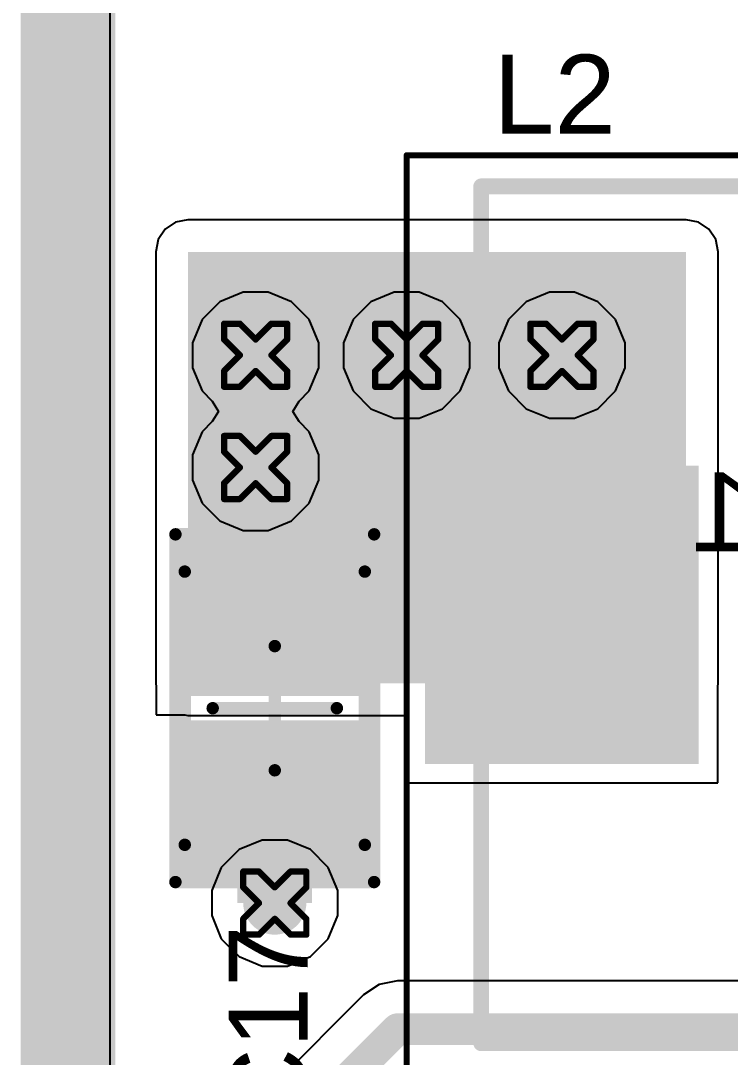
# Model space of a CAD drawing. Header units: inches. Extents: x -13 to 356, y -4 to 120.
# Drawn here: x -3.79 to 1.92, y 28.14 to 36.49 of the extents above; entities that cross this region are included whole.
import ezdxf

# ---------------------------------------------------------------- set-up
doc = ezdxf.new("R2010")
doc.units = ezdxf.units.IN
for name, color, linetype in [('Board_outline', 56, 'Continuous'), ('Bottom Layer', 5, 'Continuous'), ('Bottom Overlay', 54, 'Continuous'), ('Drill Drawing', 1, 'Continuous'), ('GND', 16, 'Continuous'), ('Keep-Out Layer', 6, 'Continuous'), ('Mechanical 13', 56, 'Continuous'), ('Mechanical 15', 56, 'Continuous'), ('POWER', 76, 'Continuous'), ('Top Layer', 1, 'Continuous'), ('Top Overlay', 2, 'Continuous'), ('Top Paste', 8, 'Continuous'), ('Top Solder', 216, 'Continuous'), ('Via Holes', 16, 'Continuous')]:
    doc.layers.add(name, color=color, linetype=linetype)
doc.styles.add('Arial', font='', dxfattribs={"height": 0.2})
doc.styles.get('Arial').set_extended_font_data('Arial')

# ---------------------------------------------------------------- blocks, each defined once
blk = doc.blocks.new('IND_CLF7045T_3R3N_D_22')
at = {"layer": 'Top Layer'}
for points in [[(-3.95, 1.1), (-1.95, 1.1), (-1.95, -1.1), (-3.95, -1.1)], [(1.95, 1.1), (3.95, 1.1), (3.95, -1.1), (1.95, -1.1)]]:
    blk.add_hatch(color=1, dxfattribs=at).paths.add_polyline_path(points)
at = {"layer": 'Top Paste'}
for points in [[(-3.95, 1.1), (-1.95, 1.1), (-1.95, -1.1), (-3.95, -1.1)], [(1.95, 1.1), (3.95, 1.1), (3.95, -1.1), (1.95, -1.1)]]:
    blk.add_hatch(color=8, dxfattribs=at).paths.add_polyline_path(points)
at = {"layer": 'Top Solder'}
for points in [[(-4.0516, 1.2016), (-1.8484, 1.2016), (-1.8484, -1.2016), (-4.0516, -1.2016)], [(1.8484, 1.2016), (4.0516, 1.2016), (4.0516, -1.2016), (1.8484, -1.2016)]]:
    blk.add_hatch(color=216, dxfattribs=at).paths.add_polyline_path(points)
at = {"layer": 'Mechanical 13', "const_width": 0.127}
for points in [[(-3.6, -3.45), (-3.6, 3.45)], [(-3.6, 3.45), (3.6, 3.45)], [(3.6, -3.45), (3.6, 3.45)], [(-3.6, -3.45), (3.6, -3.45)]]:
    blk.add_lwpolyline(points, dxfattribs=at)
at = {"layer": 'Mechanical 13', "const_width": 0.0635}
for points in [[(-3.6318, 3.45, 1), (-3.5683, 3.45, 1)], [(-3.6318, 3.45, 1), (-3.5683, 3.45, 1)], [(3.5683, 3.45, 1), (3.6318, 3.45, 1)], [(3.5683, 3.45, 1), (3.6318, 3.45, 1)], [(-3.6318, -3.45, 1), (-3.5683, -3.45, 1)], [(-3.6318, -3.45, 1), (-3.5683, -3.45, 1)], [(3.5683, -3.45, 1), (3.6318, -3.45, 1)], [(3.5683, -3.45, 1), (3.6318, -3.45, 1)]]:
    blk.add_lwpolyline(points, format="xyb", close=True, dxfattribs=at)
at = {"layer": 'Mechanical 15', "const_width": 0.05}
for points in [[(-4.2, -3.7), (-4.2, 3.7)], [(-4.2, 3.7), (4.2, 3.7)], [(4.2, -3.7), (4.2, 3.7)], [(-4.2, -3.7), (4.2, -3.7)]]:
    blk.add_lwpolyline(points, dxfattribs=at)
at = {"layer": 'Mechanical 15', "const_width": 0.025}
for points in [[(-4.2125, 3.7, 1), (-4.1875, 3.7, 1)], [(-4.2125, 3.7, 1), (-4.1875, 3.7, 1)], [(4.1875, 3.7, 1), (4.2125, 3.7, 1)], [(4.1875, 3.7, 1), (4.2125, 3.7, 1)], [(-4.2125, -3.7, 1), (-4.1875, -3.7, 1)], [(-4.2125, -3.7, 1), (-4.1875, -3.7, 1)], [(4.1875, -3.7, 1), (4.2125, -3.7, 1)], [(4.1875, -3.7, 1), (4.2125, -3.7, 1)]]:
    blk.add_lwpolyline(points, format="xyb", close=True, dxfattribs=at)
at = {"layer": 'Top Overlay', "const_width": 0.127}
for points in [[(-3.6, 3.45), (3.6, 3.45)], [(-3.6, 1.42), (-3.6, 3.45)], [(3.6, 1.42), (3.6, 3.45)], [(-3.6, -3.45), (-3.6, -1.42)], [(3.6, -3.45), (3.6, -1.42)], [(-3.6, -3.45), (3.6, -3.45)]]:
    blk.add_lwpolyline(points, dxfattribs=at)
at = {"layer": 'Top Overlay', "const_width": 0.0635}
for points in [[(-3.6318, 3.45, 1), (-3.5683, 3.45, 1)], [(-3.6318, 3.45, 1), (-3.5683, 3.45, 1)], [(3.5683, 3.45, 1), (3.6318, 3.45, 1)], [(3.5683, 3.45, 1), (3.6318, 3.45, 1)], [(-3.6318, 1.42, 1), (-3.5683, 1.42, 1)], [(3.5683, 1.42, 1), (3.6318, 1.42, 1)], [(-3.6318, -1.42, 1), (-3.5683, -1.42, 1)], [(3.5683, -1.42, 1), (3.6318, -1.42, 1)], [(-3.6318, -3.45, 1), (-3.5683, -3.45, 1)], [(-3.6318, -3.45, 1), (-3.5683, -3.45, 1)], [(3.5683, -3.45, 1), (3.6318, -3.45, 1)], [(3.5683, -3.45, 1), (3.6318, -3.45, 1)]]:
    blk.add_lwpolyline(points, format="xyb", close=True, dxfattribs=at)
blk = doc.blocks.new('C0805_38')
at = {"layer": 'Top Layer'}
for points in [[(-1.3, -0.7), (-1.3, 0.7), (-0.2, 0.7), (-0.2, -0.7)], [(0.2, -0.7), (0.2, 0.7), (1.3, 0.7), (1.3, -0.7)]]:
    blk.add_hatch(color=1, dxfattribs=at).paths.add_polyline_path(points)
at = {"layer": 'Top Paste'}
for points in [[(-1.3, -0.7), (-1.3, 0.7), (-0.2, 0.7), (-0.2, -0.7)], [(0.2, -0.7), (0.2, 0.7), (1.3, 0.7), (1.3, -0.7)]]:
    blk.add_hatch(color=8, dxfattribs=at).paths.add_polyline_path(points)
at = {"layer": 'Top Solder'}
for points in [[(-1.4016, -0.8016), (-1.4016, 0.8016), (-0.0984, 0.8016), (-0.0984, -0.8016)], [(0.0984, -0.8016), (0.0984, 0.8016), (1.4016, 0.8016), (1.4016, -0.8016)]]:
    blk.add_hatch(color=216, dxfattribs=at).paths.add_polyline_path(points)
at = {"layer": 'Mechanical 13', "const_width": 0.1}
for points in [[(1.1, 0.725), (-1.1, 0.725)], [(-1.1, -0.725), (-1.1, 0.725)], [(1.1, -0.725), (1.1, 0.725)], [(1.1, -0.725), (-1.1, -0.725)]]:
    blk.add_lwpolyline(points, dxfattribs=at)
at = {"layer": 'Mechanical 13', "const_width": 0.05}
for points in [[(-1.125, 0.725, 1), (-1.075, 0.725, 1)], [(-1.125, 0.725, 1), (-1.075, 0.725, 1)], [(1.075, 0.725, 1), (1.125, 0.725, 1)], [(1.075, 0.725, 1), (1.125, 0.725, 1)], [(-1.125, -0.725, 1), (-1.075, -0.725, 1)], [(-1.125, -0.725, 1), (-1.075, -0.725, 1)], [(1.075, -0.725, 1), (1.125, -0.725, 1)], [(1.075, -0.725, 1), (1.125, -0.725, 1)]]:
    blk.add_lwpolyline(points, format="xyb", close=True, dxfattribs=at)
at = {"layer": 'Mechanical 15', "const_width": 0.1}
for points in [[(1.4, 0.8), (-1.4, 0.8)], [(-1.4, -0.8), (-1.4, 0.8)], [(1.4, -0.8), (1.4, 0.8)], [(0, -0.5), (0, 0.5)], [(0.5, 0), (-0.5, 0)], [(1.4, -0.8), (-1.4, -0.8)]]:
    blk.add_lwpolyline(points, dxfattribs=at)
at = {"layer": 'Mechanical 15', "const_width": 0.05}
for points in [[(-1.425, 0.8, 1), (-1.375, 0.8, 1)], [(-1.425, 0.8, 1), (-1.375, 0.8, 1)], [(1.375, 0.8, 1), (1.425, 0.8, 1)], [(1.375, 0.8, 1), (1.425, 0.8, 1)], [(-0.025, 0.5, 1), (0.025, 0.5, 1)], [(-0.525, 0, 1), (-0.475, 0, 1)], [(0.475, 0, 1), (0.525, 0, 1)], [(-0.025, -0.5, 1), (0.025, -0.5, 1)], [(-1.425, -0.8, 1), (-1.375, -0.8, 1)], [(-1.425, -0.8, 1), (-1.375, -0.8, 1)], [(1.375, -0.8, 1), (1.425, -0.8, 1)], [(1.375, -0.8, 1), (1.425, -0.8, 1)]]:
    blk.add_lwpolyline(points, format="xyb", close=True, dxfattribs=at)

msp = doc.modelspace()

# ---------------------------------------------------------------- hatches: boundary and pattern name
at = {"layer": 'Bottom Layer'}
h = msp.add_hatch(color=5, dxfattribs=at)
edge = h.paths.add_edge_path()
edge.add_arc((-1.8982, 33.797), 0.254, 0, 360)
h = msp.add_hatch(color=5, dxfattribs=at)
edge = h.paths.add_edge_path()
edge.add_arc((-0.6816, 33.797), 0.254, 0, 360)
h = msp.add_hatch(color=5, dxfattribs=at)
edge = h.paths.add_edge_path()
edge.add_arc((0.5684, 33.797), 0.254, 0, 360)
h = msp.add_hatch(color=5, dxfattribs=at)
edge = h.paths.add_edge_path()
edge.add_arc((-1.8982, 32.8932), 0.254, 0, 360)
h = msp.add_hatch(color=5, dxfattribs=at)
edge = h.paths.add_edge_path()
edge.add_arc((-1.7441, 29.3855), 0.254, 0, 360)
at = {"layer": 'GND'}
h = msp.add_hatch(color=16, dxfattribs=at)
edge = h.paths.add_edge_path()
edge.add_arc((-1.8982, 33.797), 0.254, 0, 360)
h = msp.add_hatch(color=16, dxfattribs=at)
edge = h.paths.add_edge_path()
edge.add_arc((-0.6816, 33.797), 0.254, 0, 360)
h = msp.add_hatch(color=16, dxfattribs=at)
edge = h.paths.add_edge_path()
edge.add_arc((0.5684, 33.797), 0.254, 0, 360)
h = msp.add_hatch(color=16, dxfattribs=at)
edge = h.paths.add_edge_path()
edge.add_arc((-1.8982, 32.8932), 0.254, 0, 360)
h = msp.add_hatch(color=16, dxfattribs=at)
edge = h.paths.add_edge_path()
edge.add_arc((-1.7441, 29.3855), 0.254, 0, 360)
at = {"layer": 'POWER'}
h = msp.add_hatch(color=76, dxfattribs=at)
edge = h.paths.add_edge_path()
edge.add_arc((-1.8982, 33.797), 0.254, 0, 360)
h = msp.add_hatch(color=76, dxfattribs=at)
edge = h.paths.add_edge_path()
edge.add_arc((-0.6816, 33.797), 0.254, 0, 360)
h = msp.add_hatch(color=76, dxfattribs=at)
edge = h.paths.add_edge_path()
edge.add_arc((0.5684, 33.797), 0.254, 0, 360)
h = msp.add_hatch(color=76, dxfattribs=at)
edge = h.paths.add_edge_path()
edge.add_arc((-1.8982, 32.8932), 0.254, 0, 360)
h = msp.add_hatch(color=76, dxfattribs=at)
edge = h.paths.add_edge_path()
edge.add_arc((-1.7441, 29.3855), 0.254, 0, 360)
at = {"layer": 'Top Layer'}
for points in [[(-2.4441, 31.1548), (1.5684, 31.1548), (1.5684, 34.6289), (-2.4441, 34.6289)], [(-1.4447, 30.2048), (-2.0461, 30.2048), (-2.0461, 29.3855), (-1.4447, 29.3855)]]:
    msp.add_hatch(color=1, dxfattribs=at).paths.add_polyline_path(points)
h = msp.add_hatch(color=1, dxfattribs=at)
edge = h.paths.add_edge_path()
edge.add_arc((-1.8982, 33.797), 0.254, 0, 360)
h = msp.add_hatch(color=1, dxfattribs=at)
edge = h.paths.add_edge_path()
edge.add_arc((-0.6816, 33.797), 0.254, 0, 360)
h = msp.add_hatch(color=1, dxfattribs=at)
edge = h.paths.add_edge_path()
edge.add_arc((0.5684, 33.797), 0.254, 0, 360)
h = msp.add_hatch(color=1, dxfattribs=at)
edge = h.paths.add_edge_path()
edge.add_arc((-1.8982, 32.8932), 0.254, 0, 360)
h = msp.add_hatch(color=1, dxfattribs=at)
edge = h.paths.add_edge_path()
edge.add_arc((-1.7441, 29.3855), 0.254, 0, 360)
at = {"layer": 'Via Holes'}
h = msp.add_hatch(color=7, dxfattribs=at)
edge = h.paths.add_edge_path()
edge.add_arc((-1.8982, 33.797), 0.127, 0, 360)
h = msp.add_hatch(color=7, dxfattribs=at)
edge = h.paths.add_edge_path()
edge.add_arc((-0.6816, 33.797), 0.127, 0, 360)
h = msp.add_hatch(color=7, dxfattribs=at)
edge = h.paths.add_edge_path()
edge.add_arc((0.5684, 33.797), 0.127, 0, 360)
h = msp.add_hatch(color=7, dxfattribs=at)
edge = h.paths.add_edge_path()
edge.add_arc((-1.8982, 32.8932), 0.127, 0, 360)
h = msp.add_hatch(color=7, dxfattribs=at)
edge = h.paths.add_edge_path()
edge.add_arc((-1.7441, 29.3855), 0.127, 0, 360)

# ---------------------------------------------------------------- linework, layer by layer
at = {"layer": 'Board_outline', "const_width": 0.762}
for points in [[(-3.4089, -2.0833), (-3.4089, 42.6767)], [(-3.4089, -2.0833), (-3.4089, 42.6767)], [(-3.4089, -2.0833), (-3.4089, 42.6767)], [(-3.4089, -2.1087), (-3.4089, 42.6513)]]:
    msp.add_lwpolyline(points, dxfattribs=at)
at = {"layer": 'Bottom Layer'}
for p, q in [((-3.0702, -2.0604), (-3.0702, 42.6767)), ((-1.9992, 34.305), (-2.186, 34.2277)), ((-1.7972, 34.305), (-1.9992, 34.305)), ((-1.6104, 34.2277), (-1.7972, 34.305)), ((-0.7826, 34.305), (-0.9693, 34.2277)), ((-0.5805, 34.305), (-0.7826, 34.305)), ((-0.3938, 34.2277), (-0.5805, 34.305)), ((0.4674, 34.305), (0.2807, 34.2277)), ((0.6695, 34.305), (0.4674, 34.305)), ((0.8562, 34.2277), (0.6695, 34.305)), ((-2.186, 34.2277), (-2.3289, 34.0848)), ((-1.4675, 34.0848), (-1.6104, 34.2277)), ((-0.9693, 34.2277), (-1.1122, 34.0848)), ((-0.2509, 34.0848), (-0.3938, 34.2277)), ((0.2807, 34.2277), (0.1378, 34.0848)), ((0.9991, 34.0848), (0.8562, 34.2277)), ((-2.3289, 34.0848), (-2.4062, 33.898)), ((-1.3902, 33.898), (-1.4675, 34.0848)), ((-1.1122, 34.0848), (-1.1896, 33.898)), ((-0.1736, 33.898), (-0.2509, 34.0848)), ((0.1378, 34.0848), (0.0604, 33.898)), ((1.0764, 33.898), (0.9991, 34.0848)), ((-2.4062, 33.898), (-2.4062, 33.696)), ((-1.3902, 33.696), (-1.3902, 33.898)), ((-1.1896, 33.898), (-1.1896, 33.696)), ((-0.1736, 33.696), (-0.1736, 33.898)), ((0.0604, 33.898), (0.0604, 33.696)), ((1.0764, 33.696), (1.0764, 33.898)), ((-2.4062, 33.696), (-2.3289, 33.5092)), ((-1.4675, 33.5092), (-1.3902, 33.696)), ((-1.1896, 33.696), (-1.1122, 33.5092)), ((-0.2509, 33.5092), (-0.1736, 33.696)), ((0.0604, 33.696), (0.1378, 33.5092)), ((0.9991, 33.5092), (1.0764, 33.696)), ((-2.3289, 33.5092), (-2.2477, 33.4281)), ((-1.5487, 33.4281), (-1.4675, 33.5092)), ((-1.1122, 33.5092), (-0.9693, 33.3663)), ((-0.3938, 33.3663), (-0.2509, 33.5092)), ((0.1378, 33.5092), (0.2807, 33.3663)), ((0.8562, 33.3663), (0.9991, 33.5092)), ((-2.2477, 33.4281), (-2.1985, 33.3451)), ((-1.5979, 33.3451), (-1.5487, 33.4281)), ((-2.1985, 33.3451), (-2.2477, 33.2622)), ((-1.5487, 33.2622), (-1.5979, 33.3451)), ((-0.9693, 33.3663), (-0.7826, 33.289)), ((-0.5805, 33.289), (-0.3938, 33.3663)), ((0.2807, 33.3663), (0.4674, 33.289)), ((0.6695, 33.289), (0.8562, 33.3663)), ((-2.2477, 33.2622), (-2.3289, 33.181)), ((-1.4675, 33.181), (-1.5487, 33.2622)), ((-0.7826, 33.289), (-0.5805, 33.289)), ((0.4674, 33.289), (0.6695, 33.289)), ((-2.3289, 33.181), (-2.4062, 32.9943)), ((-1.3902, 32.9943), (-1.4675, 33.181)), ((-2.4062, 32.9943), (-2.4062, 32.7922)), ((-1.3902, 32.7922), (-1.3902, 32.9943)), ((-2.4062, 32.7922), (-2.3289, 32.6055)), ((-1.4675, 32.6055), (-1.3902, 32.7922)), ((-2.3289, 32.6055), (-2.186, 32.4626)), ((-1.6104, 32.4626), (-1.4675, 32.6055)), ((-2.186, 32.4626), (-1.9992, 32.3852)), ((-1.9992, 32.3852), (-1.7972, 32.3852)), ((-1.7972, 32.3852), (-1.6104, 32.4626)), ((-0.9043, 28.7299), (-1.0304, 28.6457)), ((-0.7557, 28.7595), (-0.9043, 28.7299)), ((2.5533, 28.7595), (-0.7557, 28.7595)), ((-1.0304, 28.6457), (-2.0265, 27.6496))]:
    msp.add_line(p, q, dxfattribs=at)
at = {"layer": 'Bottom Layer', "const_width": 0.254}
for points in [[(-1.7518, 27.3749), (-0.7557, 28.371)], [(-0.7557, 28.371), (9.0476, 28.371)]]:
    msp.add_lwpolyline(points, dxfattribs=at)
at = {"layer": 'Bottom Layer', "const_width": 0.127}
msp.add_lwpolyline([(-0.8192, 28.371, 1), (-0.6922, 28.371, 1)], format="xyb", close=True, dxfattribs=at)
msp.add_lwpolyline([(-0.8192, 28.371, 1), (-0.6922, 28.371, 1)], format="xyb", close=True, dxfattribs=at)
at = {"layer": 'Bottom Overlay', "const_width": 0.762}
msp.add_lwpolyline([(-3.4089, -2.0833), (-3.4089, 42.6767)], dxfattribs=at)
at = {"layer": 'Drill Drawing', "const_width": 0.0508}
for points in [[(-2.1522, 33.924), (-2.1522, 34.051)], [(-2.1522, 34.051), (-2.0252, 34.051)], [(-2.0252, 34.051), (-1.8982, 33.924)], [(-1.8982, 33.924), (-1.7712, 34.051)], [(-1.7712, 34.051), (-1.6442, 34.051)], [(-1.6442, 33.924), (-1.6442, 34.051)], [(-0.9356, 33.924), (-0.9356, 34.051)], [(-0.9356, 34.051), (-0.8086, 34.051)], [(-0.8086, 34.051), (-0.6816, 33.924)], [(-0.6816, 33.924), (-0.5546, 34.051)], [(-0.5546, 34.051), (-0.4276, 34.051)], [(-0.4276, 33.924), (-0.4276, 34.051)], [(0.3144, 33.924), (0.3144, 34.051)], [(0.3144, 34.051), (0.4414, 34.051)], [(0.4414, 34.051), (0.5684, 33.924)], [(0.5684, 33.924), (0.6954, 34.051)], [(0.6954, 34.051), (0.8224, 34.051)], [(0.8224, 33.924), (0.8224, 34.051)], [(-2.1522, 33.924), (-2.0252, 33.797)], [(-1.7712, 33.797), (-1.6442, 33.924)], [(-0.9356, 33.924), (-0.8086, 33.797)], [(-0.5546, 33.797), (-0.4276, 33.924)], [(0.3144, 33.924), (0.4414, 33.797)], [(0.6954, 33.797), (0.8224, 33.924)], [(-2.1522, 33.67), (-2.0252, 33.797)], [(-1.7712, 33.797), (-1.6442, 33.67)], [(-0.9356, 33.67), (-0.8086, 33.797)], [(-0.5546, 33.797), (-0.4276, 33.67)], [(0.3144, 33.67), (0.4414, 33.797)], [(0.6954, 33.797), (0.8224, 33.67)], [(-2.1522, 33.543), (-2.1522, 33.67)], [(-2.0252, 33.543), (-1.8982, 33.67)], [(-1.8982, 33.67), (-1.7712, 33.543)], [(-1.6442, 33.543), (-1.6442, 33.67)], [(-0.9356, 33.543), (-0.9356, 33.67)], [(-0.8086, 33.543), (-0.6816, 33.67)], [(-0.6816, 33.67), (-0.5546, 33.543)], [(-0.4276, 33.543), (-0.4276, 33.67)], [(0.3144, 33.543), (0.3144, 33.67)], [(0.4414, 33.543), (0.5684, 33.67)], [(0.5684, 33.67), (0.6954, 33.543)], [(0.8224, 33.543), (0.8224, 33.67)], [(-2.1522, 33.543), (-2.0252, 33.543)], [(-1.7712, 33.543), (-1.6442, 33.543)], [(-0.9356, 33.543), (-0.8086, 33.543)], [(-0.5546, 33.543), (-0.4276, 33.543)], [(0.3144, 33.543), (0.4414, 33.543)], [(0.6954, 33.543), (0.8224, 33.543)], [(-2.1522, 33.0202), (-2.1522, 33.1472)], [(-2.1522, 33.1472), (-2.0252, 33.1472)], [(-2.0252, 33.1472), (-1.8982, 33.0202)], [(-1.8982, 33.0202), (-1.7712, 33.1472)], [(-1.7712, 33.1472), (-1.6442, 33.1472)], [(-1.6442, 33.0202), (-1.6442, 33.1472)], [(-2.1522, 33.0202), (-2.0252, 32.8932)], [(-1.7712, 32.8932), (-1.6442, 33.0202)], [(-2.1522, 32.7662), (-2.0252, 32.8932)], [(-1.7712, 32.8932), (-1.6442, 32.7662)], [(-2.1522, 32.6392), (-2.1522, 32.7662)], [(-2.0252, 32.6392), (-1.8982, 32.7662)], [(-1.8982, 32.7662), (-1.7712, 32.6392)], [(-1.6442, 32.6392), (-1.6442, 32.7662)], [(-2.1522, 32.6392), (-2.0252, 32.6392)], [(-1.7712, 32.6392), (-1.6442, 32.6392)], [(-1.9981, 29.5125), (-1.9981, 29.6395)], [(-1.9981, 29.6395), (-1.8711, 29.6395)], [(-1.8711, 29.6395), (-1.7441, 29.5125)], [(-1.7441, 29.5125), (-1.6171, 29.6395)], [(-1.6171, 29.6395), (-1.4901, 29.6395)], [(-1.4901, 29.5125), (-1.4901, 29.6395)], [(-1.9981, 29.5125), (-1.8711, 29.3855)], [(-1.6171, 29.3855), (-1.4901, 29.5125)], [(-1.9981, 29.2585), (-1.8711, 29.3855)], [(-1.6171, 29.3855), (-1.4901, 29.2585)], [(-1.9981, 29.1315), (-1.9981, 29.2585)], [(-1.8711, 29.1315), (-1.7441, 29.2585)], [(-1.7441, 29.2585), (-1.6171, 29.1315)], [(-1.4901, 29.1315), (-1.4901, 29.2585)], [(-1.9981, 29.1315), (-1.8711, 29.1315)], [(-1.6171, 29.1315), (-1.4901, 29.1315)]]:
    msp.add_lwpolyline(points, dxfattribs=at)
at = {"layer": 'Drill Drawing', "const_width": 0.0254}
for points in [[(-2.1649, 34.051, 1), (-2.1395, 34.051, 1)], [(-2.1649, 34.051, 1), (-2.1395, 34.051, 1)], [(-2.0379, 34.051, 1), (-2.0125, 34.051, 1)], [(-2.0379, 34.051, 1), (-2.0125, 34.051, 1)], [(-1.7839, 34.051, 1), (-1.7585, 34.051, 1)], [(-1.7839, 34.051, 1), (-1.7585, 34.051, 1)], [(-1.6569, 34.051, 1), (-1.6315, 34.051, 1)], [(-1.6569, 34.051, 1), (-1.6315, 34.051, 1)], [(-0.9483, 34.051, 1), (-0.9229, 34.051, 1)], [(-0.9483, 34.051, 1), (-0.9229, 34.051, 1)], [(-0.8213, 34.051, 1), (-0.7959, 34.051, 1)], [(-0.8213, 34.051, 1), (-0.7959, 34.051, 1)], [(-0.5673, 34.051, 1), (-0.5419, 34.051, 1)], [(-0.5673, 34.051, 1), (-0.5419, 34.051, 1)], [(-0.4403, 34.051, 1), (-0.4149, 34.051, 1)], [(-0.4403, 34.051, 1), (-0.4149, 34.051, 1)], [(0.3017, 34.051, 1), (0.3271, 34.051, 1)], [(0.3017, 34.051, 1), (0.3271, 34.051, 1)], [(0.4287, 34.051, 1), (0.4541, 34.051, 1)], [(0.4287, 34.051, 1), (0.4541, 34.051, 1)], [(0.6827, 34.051, 1), (0.7081, 34.051, 1)], [(0.6827, 34.051, 1), (0.7081, 34.051, 1)], [(0.8097, 34.051, 1), (0.8351, 34.051, 1)], [(0.8097, 34.051, 1), (0.8351, 34.051, 1)], [(-2.1649, 33.924, 1), (-2.1395, 33.924, 1)], [(-2.1649, 33.924, 1), (-2.1395, 33.924, 1)], [(-1.9109, 33.924, 1), (-1.8855, 33.924, 1)], [(-1.9109, 33.924, 1), (-1.8855, 33.924, 1)], [(-1.6569, 33.924, 1), (-1.6315, 33.924, 1)], [(-1.6569, 33.924, 1), (-1.6315, 33.924, 1)], [(-0.9483, 33.924, 1), (-0.9229, 33.924, 1)], [(-0.9483, 33.924, 1), (-0.9229, 33.924, 1)], [(-0.6943, 33.924, 1), (-0.6689, 33.924, 1)], [(-0.6943, 33.924, 1), (-0.6689, 33.924, 1)], [(-0.4403, 33.924, 1), (-0.4149, 33.924, 1)], [(-0.4403, 33.924, 1), (-0.4149, 33.924, 1)], [(0.3017, 33.924, 1), (0.3271, 33.924, 1)], [(0.3017, 33.924, 1), (0.3271, 33.924, 1)], [(0.5557, 33.924, 1), (0.5811, 33.924, 1)], [(0.5557, 33.924, 1), (0.5811, 33.924, 1)], [(0.8097, 33.924, 1), (0.8351, 33.924, 1)], [(0.8097, 33.924, 1), (0.8351, 33.924, 1)], [(-2.0379, 33.797, 1), (-2.0125, 33.797, 1)], [(-2.0379, 33.797, 1), (-2.0125, 33.797, 1)], [(-1.7839, 33.797, 1), (-1.7585, 33.797, 1)], [(-1.7839, 33.797, 1), (-1.7585, 33.797, 1)], [(-0.8213, 33.797, 1), (-0.7959, 33.797, 1)], [(-0.8213, 33.797, 1), (-0.7959, 33.797, 1)], [(-0.5673, 33.797, 1), (-0.5419, 33.797, 1)], [(-0.5673, 33.797, 1), (-0.5419, 33.797, 1)], [(0.4287, 33.797, 1), (0.4541, 33.797, 1)], [(0.4287, 33.797, 1), (0.4541, 33.797, 1)], [(0.6827, 33.797, 1), (0.7081, 33.797, 1)], [(0.6827, 33.797, 1), (0.7081, 33.797, 1)], [(-2.1649, 33.67, 1), (-2.1395, 33.67, 1)], [(-2.1649, 33.67, 1), (-2.1395, 33.67, 1)], [(-1.9109, 33.67, 1), (-1.8855, 33.67, 1)], [(-1.9109, 33.67, 1), (-1.8855, 33.67, 1)], [(-1.6569, 33.67, 1), (-1.6315, 33.67, 1)], [(-1.6569, 33.67, 1), (-1.6315, 33.67, 1)], [(-0.9483, 33.67, 1), (-0.9229, 33.67, 1)], [(-0.9483, 33.67, 1), (-0.9229, 33.67, 1)], [(-0.6943, 33.67, 1), (-0.6689, 33.67, 1)], [(-0.6943, 33.67, 1), (-0.6689, 33.67, 1)], [(-0.4403, 33.67, 1), (-0.4149, 33.67, 1)], [(-0.4403, 33.67, 1), (-0.4149, 33.67, 1)], [(0.3017, 33.67, 1), (0.3271, 33.67, 1)], [(0.3017, 33.67, 1), (0.3271, 33.67, 1)], [(0.5557, 33.67, 1), (0.5811, 33.67, 1)], [(0.5557, 33.67, 1), (0.5811, 33.67, 1)], [(0.8097, 33.67, 1), (0.8351, 33.67, 1)], [(0.8097, 33.67, 1), (0.8351, 33.67, 1)], [(-2.1649, 33.543, 1), (-2.1395, 33.543, 1)], [(-2.1649, 33.543, 1), (-2.1395, 33.543, 1)], [(-2.0379, 33.543, 1), (-2.0125, 33.543, 1)], [(-2.0379, 33.543, 1), (-2.0125, 33.543, 1)], [(-1.7839, 33.543, 1), (-1.7585, 33.543, 1)], [(-1.7839, 33.543, 1), (-1.7585, 33.543, 1)], [(-1.6569, 33.543, 1), (-1.6315, 33.543, 1)], [(-1.6569, 33.543, 1), (-1.6315, 33.543, 1)], [(-0.9483, 33.543, 1), (-0.9229, 33.543, 1)], [(-0.9483, 33.543, 1), (-0.9229, 33.543, 1)], [(-0.8213, 33.543, 1), (-0.7959, 33.543, 1)], [(-0.8213, 33.543, 1), (-0.7959, 33.543, 1)], [(-0.5673, 33.543, 1), (-0.5419, 33.543, 1)], [(-0.5673, 33.543, 1), (-0.5419, 33.543, 1)], [(-0.4403, 33.543, 1), (-0.4149, 33.543, 1)], [(-0.4403, 33.543, 1), (-0.4149, 33.543, 1)], [(0.3017, 33.543, 1), (0.3271, 33.543, 1)], [(0.3017, 33.543, 1), (0.3271, 33.543, 1)], [(0.4287, 33.543, 1), (0.4541, 33.543, 1)], [(0.4287, 33.543, 1), (0.4541, 33.543, 1)], [(0.6827, 33.543, 1), (0.7081, 33.543, 1)], [(0.6827, 33.543, 1), (0.7081, 33.543, 1)], [(0.8097, 33.543, 1), (0.8351, 33.543, 1)], [(0.8097, 33.543, 1), (0.8351, 33.543, 1)], [(-2.1649, 33.1472, 1), (-2.1395, 33.1472, 1)], [(-2.1649, 33.1472, 1), (-2.1395, 33.1472, 1)], [(-2.0379, 33.1472, 1), (-2.0125, 33.1472, 1)], [(-2.0379, 33.1472, 1), (-2.0125, 33.1472, 1)], [(-1.7839, 33.1472, 1), (-1.7585, 33.1472, 1)], [(-1.7839, 33.1472, 1), (-1.7585, 33.1472, 1)], [(-1.6569, 33.1472, 1), (-1.6315, 33.1472, 1)], [(-1.6569, 33.1472, 1), (-1.6315, 33.1472, 1)], [(-2.1649, 33.0202, 1), (-2.1395, 33.0202, 1)], [(-2.1649, 33.0202, 1), (-2.1395, 33.0202, 1)], [(-1.9109, 33.0202, 1), (-1.8855, 33.0202, 1)], [(-1.9109, 33.0202, 1), (-1.8855, 33.0202, 1)], [(-1.6569, 33.0202, 1), (-1.6315, 33.0202, 1)], [(-1.6569, 33.0202, 1), (-1.6315, 33.0202, 1)], [(-2.0379, 32.8932, 1), (-2.0125, 32.8932, 1)], [(-2.0379, 32.8932, 1), (-2.0125, 32.8932, 1)], [(-1.7839, 32.8932, 1), (-1.7585, 32.8932, 1)], [(-1.7839, 32.8932, 1), (-1.7585, 32.8932, 1)], [(-2.1649, 32.7662, 1), (-2.1395, 32.7662, 1)], [(-2.1649, 32.7662, 1), (-2.1395, 32.7662, 1)], [(-1.9109, 32.7662, 1), (-1.8855, 32.7662, 1)], [(-1.9109, 32.7662, 1), (-1.8855, 32.7662, 1)], [(-1.6569, 32.7662, 1), (-1.6315, 32.7662, 1)], [(-1.6569, 32.7662, 1), (-1.6315, 32.7662, 1)], [(-2.1649, 32.6392, 1), (-2.1395, 32.6392, 1)], [(-2.1649, 32.6392, 1), (-2.1395, 32.6392, 1)], [(-2.0379, 32.6392, 1), (-2.0125, 32.6392, 1)], [(-2.0379, 32.6392, 1), (-2.0125, 32.6392, 1)], [(-1.7839, 32.6392, 1), (-1.7585, 32.6392, 1)], [(-1.7839, 32.6392, 1), (-1.7585, 32.6392, 1)], [(-1.6569, 32.6392, 1), (-1.6315, 32.6392, 1)], [(-1.6569, 32.6392, 1), (-1.6315, 32.6392, 1)], [(-2.0108, 29.6395, 1), (-1.9854, 29.6395, 1)], [(-2.0108, 29.6395, 1), (-1.9854, 29.6395, 1)], [(-1.8838, 29.6395, 1), (-1.8584, 29.6395, 1)], [(-1.8838, 29.6395, 1), (-1.8584, 29.6395, 1)], [(-1.6298, 29.6395, 1), (-1.6044, 29.6395, 1)], [(-1.6298, 29.6395, 1), (-1.6044, 29.6395, 1)], [(-1.5028, 29.6395, 1), (-1.4774, 29.6395, 1)], [(-1.5028, 29.6395, 1), (-1.4774, 29.6395, 1)], [(-2.0108, 29.5125, 1), (-1.9854, 29.5125, 1)], [(-2.0108, 29.5125, 1), (-1.9854, 29.5125, 1)], [(-1.7568, 29.5125, 1), (-1.7314, 29.5125, 1)], [(-1.7568, 29.5125, 1), (-1.7314, 29.5125, 1)], [(-1.5028, 29.5125, 1), (-1.4774, 29.5125, 1)], [(-1.5028, 29.5125, 1), (-1.4774, 29.5125, 1)], [(-1.8838, 29.3855, 1), (-1.8584, 29.3855, 1)], [(-1.8838, 29.3855, 1), (-1.8584, 29.3855, 1)], [(-1.6298, 29.3855, 1), (-1.6044, 29.3855, 1)], [(-1.6298, 29.3855, 1), (-1.6044, 29.3855, 1)], [(-2.0108, 29.2585, 1), (-1.9854, 29.2585, 1)], [(-2.0108, 29.2585, 1), (-1.9854, 29.2585, 1)], [(-1.7568, 29.2585, 1), (-1.7314, 29.2585, 1)], [(-1.7568, 29.2585, 1), (-1.7314, 29.2585, 1)], [(-1.5028, 29.2585, 1), (-1.4774, 29.2585, 1)], [(-1.5028, 29.2585, 1), (-1.4774, 29.2585, 1)], [(-2.0108, 29.1315, 1), (-1.9854, 29.1315, 1)], [(-2.0108, 29.1315, 1), (-1.9854, 29.1315, 1)], [(-1.8838, 29.1315, 1), (-1.8584, 29.1315, 1)], [(-1.8838, 29.1315, 1), (-1.8584, 29.1315, 1)], [(-1.6298, 29.1315, 1), (-1.6044, 29.1315, 1)], [(-1.6298, 29.1315, 1), (-1.6044, 29.1315, 1)], [(-1.5028, 29.1315, 1), (-1.4774, 29.1315, 1)], [(-1.5028, 29.1315, 1), (-1.4774, 29.1315, 1)]]:
    msp.add_lwpolyline(points, format="xyb", close=True, dxfattribs=at)
at = {"layer": 'GND'}
for p, q in [((-3.0702, -2.0604), (-3.0702, 42.6767)), ((-1.9992, 34.305), (-2.186, 34.2277)), ((-1.7972, 34.305), (-1.9992, 34.305)), ((-1.6104, 34.2277), (-1.7972, 34.305)), ((-0.7826, 34.305), (-0.9693, 34.2277)), ((-0.5805, 34.305), (-0.7826, 34.305)), ((-0.3938, 34.2277), (-0.5805, 34.305)), ((0.4674, 34.305), (0.2807, 34.2277)), ((0.6695, 34.305), (0.4674, 34.305)), ((0.8562, 34.2277), (0.6695, 34.305)), ((-2.186, 34.2277), (-2.3289, 34.0848)), ((-1.4675, 34.0848), (-1.6104, 34.2277)), ((-0.9693, 34.2277), (-1.1122, 34.0848)), ((-0.2509, 34.0848), (-0.3938, 34.2277)), ((0.2807, 34.2277), (0.1378, 34.0848)), ((0.9991, 34.0848), (0.8562, 34.2277)), ((-2.3289, 34.0848), (-2.4062, 33.898)), ((-1.3902, 33.898), (-1.4675, 34.0848)), ((-1.1122, 34.0848), (-1.1896, 33.898)), ((-0.1736, 33.898), (-0.2509, 34.0848)), ((0.1378, 34.0848), (0.0604, 33.898)), ((1.0764, 33.898), (0.9991, 34.0848)), ((-2.4062, 33.898), (-2.4062, 33.696)), ((-1.3902, 33.696), (-1.3902, 33.898)), ((-1.1896, 33.898), (-1.1896, 33.696)), ((-0.1736, 33.696), (-0.1736, 33.898)), ((0.0604, 33.898), (0.0604, 33.696)), ((1.0764, 33.696), (1.0764, 33.898)), ((-2.4062, 33.696), (-2.3289, 33.5092)), ((-1.4675, 33.5092), (-1.3902, 33.696)), ((-1.1896, 33.696), (-1.1122, 33.5092)), ((-0.2509, 33.5092), (-0.1736, 33.696)), ((0.0604, 33.696), (0.1378, 33.5092)), ((0.9991, 33.5092), (1.0764, 33.696)), ((-2.3289, 33.5092), (-2.2477, 33.4281)), ((-1.5487, 33.4281), (-1.4675, 33.5092)), ((-1.1122, 33.5092), (-0.9693, 33.3663)), ((-0.3938, 33.3663), (-0.2509, 33.5092)), ((0.1378, 33.5092), (0.2807, 33.3663)), ((0.8562, 33.3663), (0.9991, 33.5092)), ((-2.2477, 33.4281), (-2.1985, 33.3451)), ((-1.5979, 33.3451), (-1.5487, 33.4281)), ((-2.1985, 33.3451), (-2.2477, 33.2622)), ((-1.5487, 33.2622), (-1.5979, 33.3451)), ((-0.9693, 33.3663), (-0.7826, 33.289)), ((-0.5805, 33.289), (-0.3938, 33.3663)), ((0.2807, 33.3663), (0.4674, 33.289)), ((0.6695, 33.289), (0.8562, 33.3663)), ((-2.2477, 33.2622), (-2.3289, 33.181)), ((-1.4675, 33.181), (-1.5487, 33.2622)), ((-0.7826, 33.289), (-0.5805, 33.289)), ((0.4674, 33.289), (0.6695, 33.289)), ((-2.3289, 33.181), (-2.4062, 32.9943)), ((-1.3902, 32.9943), (-1.4675, 33.181)), ((-2.4062, 32.9943), (-2.4062, 32.7922)), ((-1.3902, 32.7922), (-1.3902, 32.9943)), ((-2.4062, 32.7922), (-2.3289, 32.6055)), ((-1.4675, 32.6055), (-1.3902, 32.7922)), ((-2.3289, 32.6055), (-2.186, 32.4626)), ((-1.6104, 32.4626), (-1.4675, 32.6055)), ((-2.186, 32.4626), (-1.9992, 32.3852)), ((-1.9992, 32.3852), (-1.7972, 32.3852)), ((-1.7972, 32.3852), (-1.6104, 32.4626))]:
    msp.add_line(p, q, dxfattribs=at)
at = {"layer": 'Keep-Out Layer', "const_width": 0.1565}
msp.add_lwpolyline([(-3.4089, -2.0833), (-3.4089, 42.6767)], dxfattribs=at)
msp.add_lwpolyline([(-3.4089, -2.0833), (-3.4089, 42.6767)], dxfattribs=at)
at = {"layer": 'POWER'}
for p, q in [((-3.0702, 7.8863), (-3.0702, 42.6767)), ((-1.8451, 29.8935), (-2.0318, 29.8161)), ((-1.643, 29.8935), (-1.8451, 29.8935)), ((-1.4563, 29.8161), (-1.643, 29.8935)), ((-2.0318, 29.8161), (-2.1747, 29.6732)), ((-1.3134, 29.6732), (-1.4563, 29.8161)), ((-2.1747, 29.6732), (-2.2521, 29.4865)), ((-1.2361, 29.4865), (-1.3134, 29.6732)), ((-2.2521, 29.4865), (-2.2521, 29.2844)), ((-1.2361, 29.2844), (-1.2361, 29.4865)), ((-2.2521, 29.2844), (-2.1747, 29.0977)), ((-1.3134, 29.0977), (-1.2361, 29.2844)), ((-2.1747, 29.0977), (-2.0318, 28.9548)), ((-1.4563, 28.9548), (-1.3134, 29.0977)), ((-2.0318, 28.9548), (-1.8451, 28.8775)), ((-1.643, 28.8775), (-1.4563, 28.9548)), ((-1.8451, 28.8775), (-1.643, 28.8775))]:
    msp.add_line(p, q, dxfattribs=at)
at = {"layer": 'Top Layer'}
for p, q in [((-3.0702, -2.0604), (-3.0702, 42.6767)), ((-2.4441, 34.8879), (-2.5432, 34.8682)), ((1.5684, 34.8879), (-2.4441, 34.8879)), ((1.6675, 34.8682), (1.5684, 34.8879)), ((-2.6272, 34.8121), (-2.6833, 34.728)), ((-2.5432, 34.8682), (-2.6272, 34.8121)), ((1.7516, 34.8121), (1.6675, 34.8682)), ((1.8077, 34.728), (1.7516, 34.8121)), ((-2.6833, 34.728), (-2.703, 34.6289)), ((1.8274, 34.6289), (1.8077, 34.728)), ((-2.703, 34.6289), (-2.703, 31.1548)), ((1.8274, 31.1548), (1.8274, 34.6289)), ((-2.703, 31.1548), (-2.6981, 31.1297)), ((1.8224, 31.1298), (1.8274, 31.1548)), ((-2.6981, 31.1297), (-2.6981, 30.9008)), ((1.8224, 30.353), (1.8224, 31.1298)), ((-2.6981, 30.9008), (-2.4691, 30.9008)), ((-2.4691, 30.9008), (-2.4441, 30.8958)), ((-2.4441, 30.8958), (-0.6856, 30.8958)), ((-0.6856, 30.8958), (-0.6856, 30.353)), ((-0.6856, 30.353), (1.8224, 30.353))]:
    msp.add_line(p, q, dxfattribs=at)
at = {"layer": 'Top Overlay', "const_width": 0.762}
msp.add_lwpolyline([(-3.4089, -2.1087), (-3.4089, 42.6513)], dxfattribs=at)

# ---------------------------------------------------------------- block references
msp.add_blockref('IND_CLF7045T_3R3N_D_22', (3.5184, 31.707))
at = {"rotation": 270}
msp.add_blockref('C0805_38', (-1.7441, 30.9548), dxfattribs=at)

# ---------------------------------------------------------------- texts
at = {"layer": 'Bottom Overlay', "style": 'Arial', "text_generation_flag": 2}
msp.add_text('U1', height=0.635, dxfattribs=at).set_placement((2.7389, 32.2189))
at = {"layer": 'Top Overlay', "style": 'Arial'}
msp.add_text('L2', height=0.635, dxfattribs=at).set_placement((0.0149, 35.5822))
msp.add_text('C17', height=0.635, rotation=90, dxfattribs=at).set_placement((-1.48, 27.5776))

doc.saveas('drawing.dxf')
